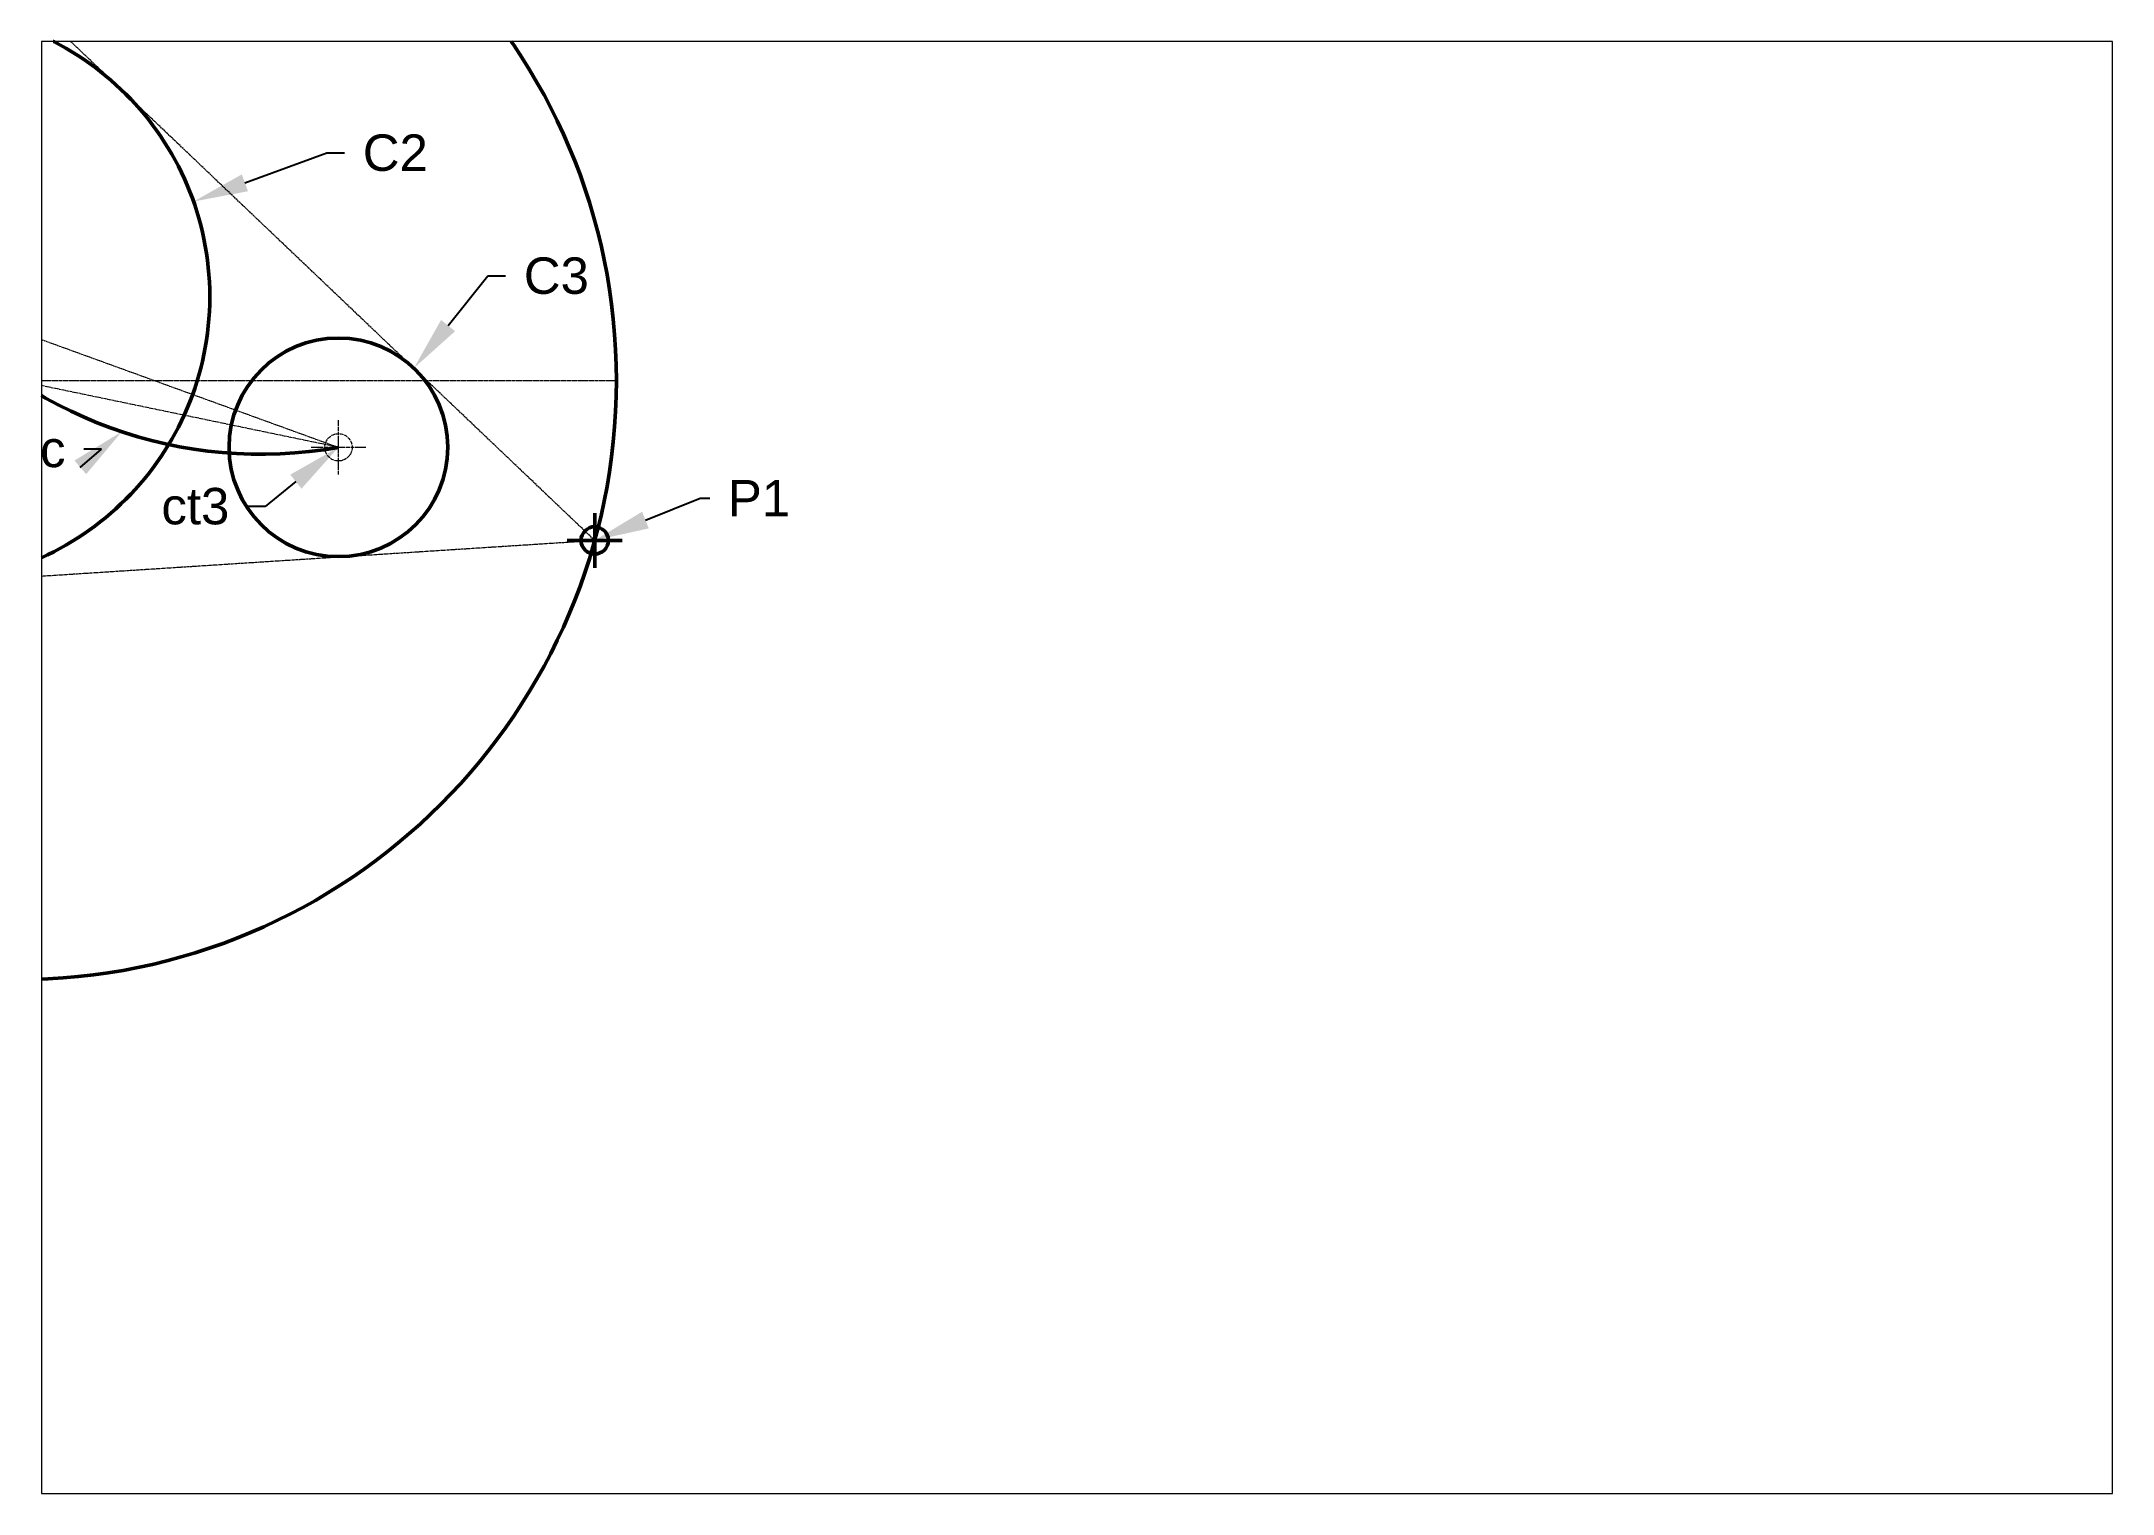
# Paper-space layout 'Layout1' of a CAD drawing. Header units: metres, sheet in millimetres. Extents: x 4 to 292, y 4 to 206.
# The model-space entities are those that its viewports show. They can reach past a viewport. Long polylines and large blocks are cut down to what shows.
import ezdxf
from ezdxf import colors
from ezdxf.entities.mleader import LeaderData, LeaderLine
from ezdxf.math import Vec2, Vec3

# ---------------------------------------------------------------- set-up
doc = ezdxf.new("R2010")
doc.units = ezdxf.units.M
doc.header["$LTSCALE"] = 0.1
doc.header["$PDMODE"] = 34
doc.header["$PDSIZE"] = 0.75
doc.linetypes.add('ACAD_ISO02W100', pattern=[15, 12, -3])
doc.linetypes.add('ACAD_ISO04W100', pattern=[30, 24, -3, 0, -3])
for name, color, linetype, lineweight in [('0-Axis', 54, 'ACAD_ISO04W100', 5), ('0-Dimension', 92, 'Continuous', 5), ('0-Object', 7, 'Continuous', 50), ('0-Sketch', 1, 'ACAD_ISO02W100', 15)]:
    doc.layers.add(name, color=color, linetype=linetype, lineweight=lineweight)
doc.styles.get("Standard").update_dxf_attribs({"font": 'arial.ttf'})

msp = doc.modelspace()

# ---------------------------------------------------------------- linework, layer by layer
at = {"layer": '0-Axis'}
msp.add_point((3.97, 24.553), dxfattribs=at)
at = {"layer": '0-Object'}
for centre, radius in [((-4.847, 26.385), 16.443), ((-7.418, 28.687), 7.859), ((3.97, 24.553), 3)]:
    msp.add_circle(centre, radius, dxfattribs=at)
msp.add_arc((1.841, 36.439), 12.076, 219.9362, 280.1523, dxfattribs=at)
msp.add_point((11, 22), dxfattribs=at)
at = {"layer": '0-Sketch'}
for p, q in [((-7.418, 28.687), (3.97, 24.553)), ((-21.29, 26.385), (11.596, 26.385)), ((3.97, 24.553), (-4.847, 26.385))]:
    msp.add_line(p, q, dxfattribs=at)
msp.add_lwpolyline([(11, 22), (-10, 42), (-20, 20), (11, 22)], dxfattribs=at)

# ---------------------------------------------------------------- leaders
at = {"layer": '0-Dimension'}
ml = msp.add_multileader_mtext('Standard', dxfattribs=at)
ml.set_content('C2', color=256)
ml.set_leader_properties()
ml.build(insert=Vec2(0, 0))
ml.multileader.update_dxf_attribs({"dogleg_length": 2, "arrow_head_size": 1.5})
ctx = ml.context
ctx.base_point, ctx.char_height, ctx.arrow_head_size, ctx.landing_gap_size, ctx.plane_origin = Vec3(4.138, 32.632), 1, 1.5, 0.5, Vec3(-1.998, 34.379)
notes = []
notes.append((ctx, [(0, (1, 1, 0), (3.654, 32.632), (1, 0), 0.483, [(0, [(-0.005, 31.299)], 0, [])])]))
ctx.mtext.insert, ctx.mtext.flow_direction = Vec3(4.638, 33.14), 5
ml = msp.add_multileader_mtext('Standard', dxfattribs=at)
ml.set_content('C3', color=256)
ml.set_leader_properties()
ml.build(insert=Vec2(0, 0))
ml.multileader.update_dxf_attribs({"dogleg_length": 2, "arrow_head_size": 1.5})
ctx = ml.context
ctx.base_point, ctx.char_height, ctx.arrow_head_size, ctx.landing_gap_size, ctx.plane_origin = Vec3(8.556, 29.256), 1, 1.5, 0.5, Vec3(2.731, 29.875)
notes.append((ctx, [(0, (1, 1, 0), (8.073, 29.256), (1, 0), 0.483, [(0, [(6.039, 26.725)], 0, [])])]))
ctx.mtext.insert, ctx.mtext.flow_direction = Vec3(9.056, 29.765), 5
ml = msp.add_multileader_mtext('Standard', dxfattribs=at)
ml.set_content('arc', color=256)
ml.set_leader_properties()
ml.build(insert=Vec2(0, 0))
ml.multileader.update_dxf_attribs({"dogleg_length": 2, "arrow_head_size": 1.5})
ctx = ml.context
ctx.base_point, ctx.char_height, ctx.arrow_head_size, ctx.landing_gap_size, ctx.plane_origin = Vec3(-5.895, 24.5), 1, 1.5, 0.5, Vec3(-2.779, 24.342)
ctx.text_align_type = 2
notes.append((ctx, [(1, (1, 1, 0), (-2.534, 24.5), (-1, 0), 0.483, [(0, [(-1.974, 24.982)], 0, [])])]))
ctx.mtext.insert, ctx.mtext.alignment, ctx.mtext.flow_direction = Vec3(-3.518, 25.009), 3, 5
ml = msp.add_multileader_mtext('Standard', dxfattribs=at)
ml.set_content('ct3', color=256)
ml.set_leader_properties()
ml.build(insert=Vec2(0, 0))
ml.multileader.update_dxf_attribs({"dogleg_length": 2, "arrow_head_size": 1.5})
ctx = ml.context
ctx.base_point, ctx.char_height, ctx.arrow_head_size, ctx.landing_gap_size, ctx.plane_origin = Vec3(-1.269, 22.93), 1, 1.5, 0.5, Vec3(3.97, 24.553)
ctx.text_align_type = 2
notes.append((ctx, [(1, (1, 1, 0), (1.96, 22.93), (-1, 0), 0.483, [(0, [(3.97, 24.553)], 0, [])])]))
ctx.mtext.insert, ctx.mtext.alignment, ctx.mtext.flow_direction = Vec3(0.977, 23.439), 3, 5
ml = msp.add_multileader_mtext('Standard', dxfattribs=at)
ml.set_content('P1', color=256)
ml.set_leader_properties()
ml.build(insert=Vec2(0, 0))
ml.multileader.update_dxf_attribs({"arrow_head_size": 1.5})
ctx = ml.context
ctx.base_point, ctx.char_height, ctx.arrow_head_size, ctx.landing_gap_size, ctx.plane_origin = Vec3(14.155, 23.156), 1, 1.5, 0.5, Vec3(11, 22)
notes.append((ctx, [(0, (1, 1, 0), (13.891, 23.156), (1, 0), 0.264, [(0, [(11, 22)], 0, [])])]))
ctx.mtext.insert, ctx.mtext.flow_direction = Vec3(14.655, 23.656), 5
for ctx, leaders in notes:
    for number, flags, end, landing, length, lines in leaders:
        leader = LeaderData()
        leader.index, (leader.has_last_leader_line, leader.has_dogleg_vector, leader.attachment_direction) = number, flags
        leader.last_leader_point, leader.dogleg_vector, leader.dogleg_length = Vec3(end), Vec3(landing), length
        for number, points, colour, breaks in lines:
            line = LeaderLine()
            line.index, line.vertices, line.color, line.breaks = number, Vec3.list(points), colors.encode_raw_color(colour), breaks
            leader.lines.append(line)
        ctx.leaders.append(leader)

psp = doc.layouts.get("Layout1")

# ---------------------------------------------------------------- viewports
at = {"layer": '0', "view_target_point": (7.784, -1.294)}
psp.add_viewport(center=(147.99, 105.07), size=(288, 202), view_center_point=(16.448, 17.061), view_height=39.85427, dxfattribs=at)

doc.saveas('drawing.dxf')
